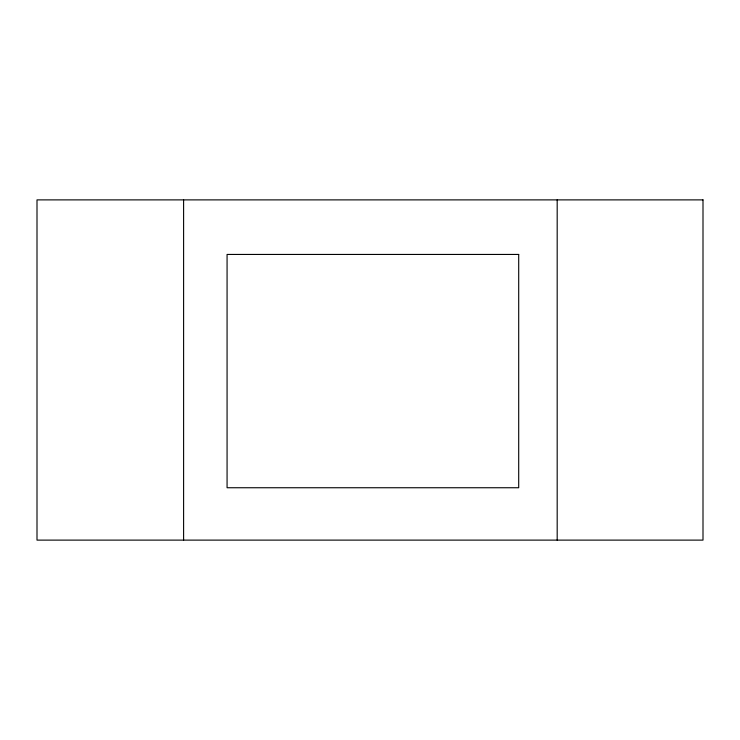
<?xml version="1.0" encoding="UTF-8"?>
<svg xmlns="http://www.w3.org/2000/svg" width="740" height="740" viewBox="0 0 740 740"><rect width="100%" height="100%" fill="white"/><g stroke="black" fill="none" stroke-linecap="round" stroke-linejoin="round"><path stroke-width="1.11" d="M557.183 199.883L557.183 540.117M183.603 199.883L183.603 540.117M703 199.883L37 199.883L37 540.117L703 540.117L703 199.883M518.703 254.44L227.069 254.44L227.069 487.743L518.703 487.743L518.703 254.44"/></g></svg>
